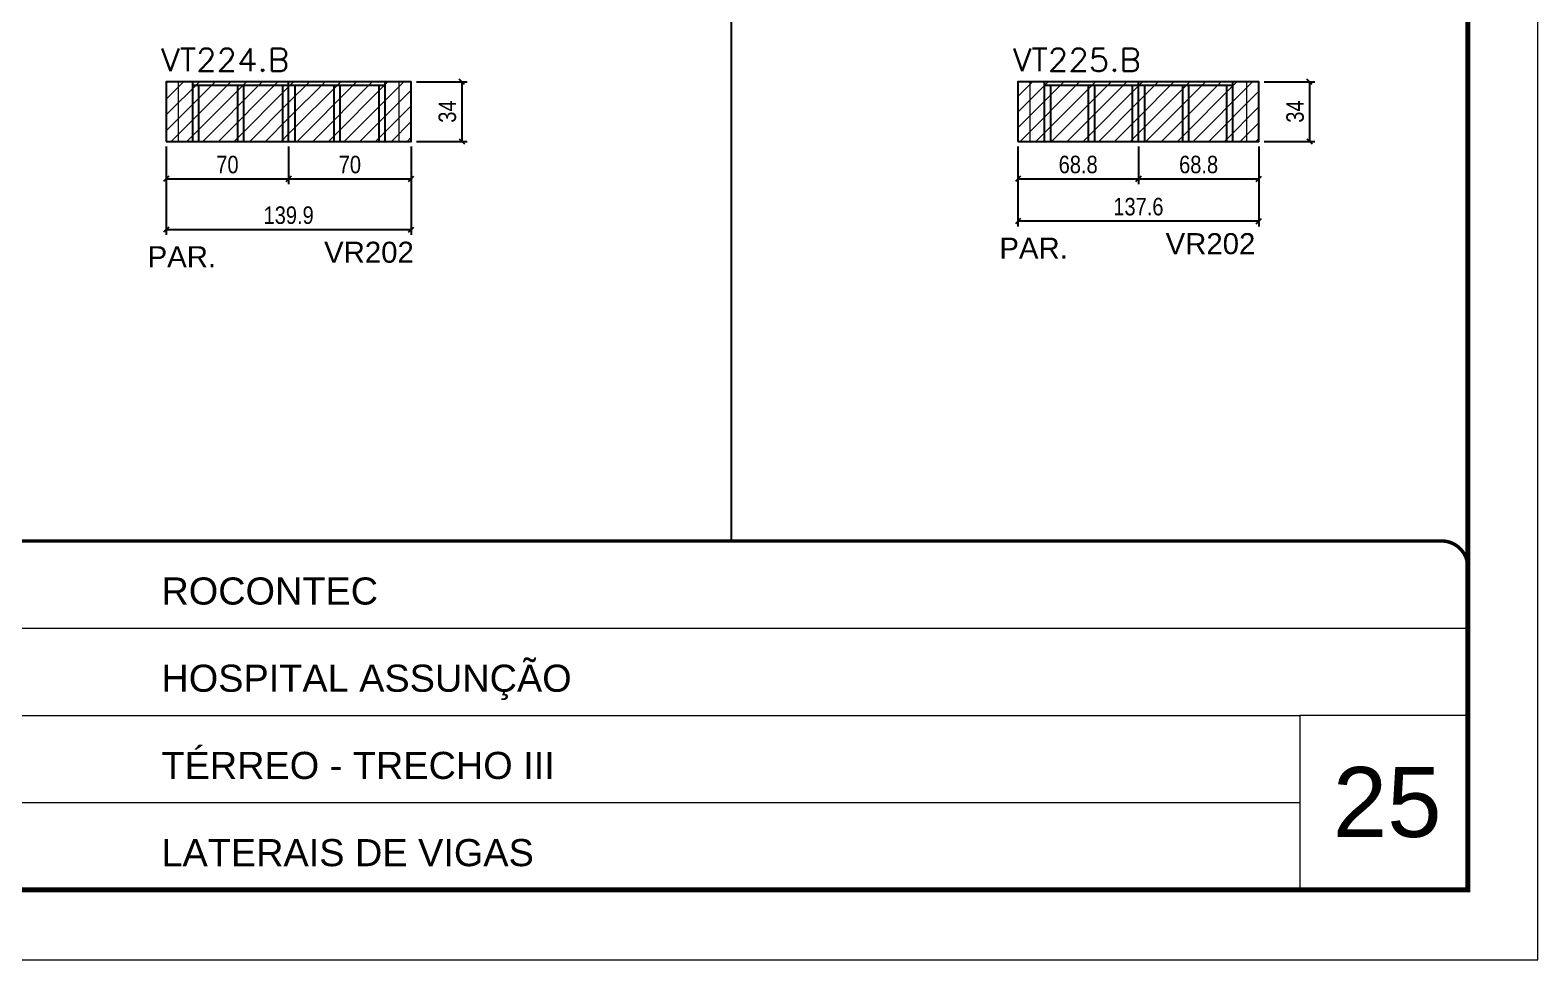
# Model space of a CAD drawing. Extents: x 137137 to 143418, y 10464 to 34486.
# Drawn here: x 137761 to 138622, y 26544 to 27075 of the extents above; entities that cross this region are included whole.
import ezdxf

# ---------------------------------------------------------------- set-up
doc = ezdxf.new("R2010")
doc.units = 0
doc.linetypes.add('CONTINUO', pattern=[0])
doc.linetypes.add('DASHED', pattern=[0.75, 0.5, -0.25])
for name, color, linetype in [('5', 5, 'Continuous'), ('COTA', 241, 'Continuous'), ('Painéis', 200, 'Continuous'), ('SARR_2.2x7', 40, 'Continuous'), ('SARR_3.5x7', 81, 'Continuous')]:
    doc.layers.add(name, color=color, linetype=linetype)
for name, color, linetype, lineweight in [('CARIMBO', 255, 'Continuous', 9), ('Folhas', 255, 'Continuous', 9), ('Hachura', 251, 'Continuous', 9), ('Sarr 2.2x7', 40, 'Continuous', 9), ('SARRAFO DE PRESSAO', 251, 'DASHED', 9), ('Texto Seção', 7, 'Continuous', 15)]:
    doc.layers.add(name, color=color, linetype=linetype, lineweight=lineweight)
doc.styles.add('ARIAL', font='arial.ttf')
doc.styles.add('COTA TECNICA', font='techl___.ttf', dxfattribs={"height": 10})
doc.styles.add('REGUA-120', font='ROMANS.shx', dxfattribs={"height": 15})
doc.styles.get("Standard").update_dxf_attribs({"font": 'arial.ttf'})
doc.dimstyles.new('PAINEL', dxfattribs={"dimtxt": 10, "dimasz": 3, "dimexe": 3, "dimexo": 3, "dimgap": 3, "dimtad": 1, "dimdec": 1, "dimzin": 12, "dimdsep": 46, "dimtxsty": 'COTA TECNICA', "dimblk1": 'OBLIQUE', "dimblk2": 'OBLIQUE', "dimsah": 1, "dimcen": 0.9, "dimclrd": 4, "dimclre": 4, "dimclrt": 240, "dimadec": 1, "dimazin": 3, "dimtfac": 1, "dimtdec": 1, "dimtmove": 0, "dimatfit": 3, "dimfxl": 1, "dimtolj": 1, "dimtzin": 12, "dimarcsym": 0})
pattern_1 = [(45, (-1612, 0), (-4.49012806, 4.49012806), [])]

# ---------------------------------------------------------------- blocks, each defined once
blk = doc.blocks.new('9999999999')
at = {"color": 30, "linetype": 'CONTINUO'}
for p, q in [((98564.56, 34379.64), (99583.98, 34379.64)), ((98564.56, 34329.83), (99487.98, 34329.83)), ((99583.98, 34329.83), (99487.98, 34329.83)), ((99487.98, 34329.83), (99487.98, 34230.21)), ((98564.56, 34280.02), (99487.98, 34280.02))]:
    blk.add_line(p, q, dxfattribs=at)
at = {"color": 30, "linetype": 'CONTINUO', "const_width": 2}
blk.add_lwpolyline([(99583.98, 34230.21), (99583.98, 34414.45, 0.414214), (99568.98, 34429.45), (98228.98, 34429.45, 0.414214), (98213.98, 34414.45), (98213.98, 34245.21, 0.414214), (98228.98, 34230.21), (99583.98, 34230.21)], format="xyb", dxfattribs=at)
at = {"layer": 'Folhas'}
blk.add_lwpolyline([(98138.98, 34190.21), (99623.98, 34190.21), (99623.98, 35240.21), (98138.98, 35240.21)], close=True, dxfattribs=at)
at = {"layer": 'Folhas', "color": 30, "const_width": 3}
blk.add_lwpolyline([(98213.98, 34230.21), (99583.98, 34230.21), (99583.98, 35200.21), (98213.98, 35200.21)], close=True, dxfattribs=at)
at = {"color": 7, "linetype": 'Continuous', "ltscale": 5, "style": 'ARIAL'}
for s, height, p in [('ROCONTEC', 15.483, (98837.68, 34393.13)), ('HOSPITAL ASSUNÇÃO', 15.4829, (98837.68, 34343.32)), ('TÉRREO - TRECHO III', 15.4829, (98837.68, 34293.51)), ('LATERAIS DE VIGAS', 15.4829, (98837.68, 34243.7))]:
    blk.add_text(s, height=height, dxfattribs=at).set_placement(p)
blk = doc.blocks.new('_Oblique')
at = {"color": 0, "linetype": 'ByBlock', "lineweight": -2}
blk.add_line((-0.5, -0.5), (0.5, 0.5), dxfattribs=at)
blk = doc.blocks.new('*D5774')
at = {"layer": 'COTA', "color": 4, "linetype": 'ByBlock', "lineweight": -2, "transparency": 16777216}
for p, q in [((138465.9, 27045.82), (138494.88, 27045.82)), ((138491.88, 27045.82), (138491.88, 27011.82)), ((138465.9, 27011.82), (138494.88, 27011.82))]:
    blk.add_line(p, q, dxfattribs=at)
at = {"layer": 'Defpoints', "color": 0, "linetype": 'ByBlock', "transparency": 16777216}
for p in [(138462.9, 27045.82), (138462.9, 27011.82), (138491.88, 27011.82)]:
    blk.add_point(p, dxfattribs=at)
at = {"layer": 'COTA', "color": 4, "linetype": 'ByBlock', "lineweight": -2, "transparency": 16777216, "xscale": 3, "yscale": 3, "zscale": 3}
for p, rotation in [((138491.88, 27045.82), 90), ((138491.88, 27011.82), 270)]:
    blk.add_blockref('_Oblique', p, dxfattribs=dict(at, rotation=rotation))
at = {"layer": 'COTA', "color": 240, "linetype": 'ByBlock', "transparency": 16777216, "insert": (138483.66, 27028.82), "char_height": 10, "attachment_point": 5, "rotation": 90, "style": 'COTA TECNICA'}
blk.add_mtext('\\A1;34', dxfattribs=at)
blk = doc.blocks.new('*D5775')
at = {"layer": 'COTA', "color": 4, "linetype": 'ByBlock', "lineweight": -2, "transparency": 16777216}
for p, q in [((138325.3, 27008.82), (138325.3, 26963.24)), ((138462.9, 27008.82), (138462.9, 26963.24)), ((138462.9, 26966.24), (138325.3, 26966.24))]:
    blk.add_line(p, q, dxfattribs=at)
at = {"layer": 'Defpoints', "color": 0, "linetype": 'ByBlock', "transparency": 16777216}
for p in [(138325.3, 27011.82), (138462.9, 27011.82), (138325.3, 26966.24)]:
    blk.add_point(p, dxfattribs=at)
at = {"layer": 'COTA', "color": 4, "linetype": 'ByBlock', "lineweight": -2, "transparency": 16777216, "xscale": 3, "yscale": 3, "zscale": 3, "rotation": 180}
blk.add_blockref('_Oblique', (138325.3, 26966.24), dxfattribs=at)
at = {"layer": 'COTA', "color": 4, "linetype": 'ByBlock', "lineweight": -2, "transparency": 16777216, "xscale": 3, "yscale": 3, "zscale": 3}
blk.add_blockref('_Oblique', (138462.9, 26966.24), dxfattribs=at)
at = {"layer": 'COTA', "color": 240, "linetype": 'ByBlock', "transparency": 16777216, "insert": (138394.1, 26974.46), "char_height": 10, "attachment_point": 5, "style": 'COTA TECNICA'}
blk.add_mtext('\\A1;137.6', dxfattribs=at)
blk = doc.blocks.new('*D5776')
at = {"layer": 'COTA', "color": 4, "linetype": 'ByBlock', "lineweight": -2, "transparency": 16777216}
for p, q in [((138325.3, 27008.82), (138325.3, 26987.39)), ((138394.1, 27008.82), (138394.1, 26987.39)), ((138325.3, 26990.39), (138394.1, 26990.39))]:
    blk.add_line(p, q, dxfattribs=at)
at = {"layer": 'Defpoints', "color": 0, "linetype": 'ByBlock', "transparency": 16777216}
for p in [(138325.3, 27011.82), (138394.1, 27011.82), (138394.1, 26990.39)]:
    blk.add_point(p, dxfattribs=at)
at = {"layer": 'COTA', "color": 4, "linetype": 'ByBlock', "lineweight": -2, "transparency": 16777216, "xscale": 3, "yscale": 3, "zscale": 3, "rotation": 180}
blk.add_blockref('_Oblique', (138325.3, 26990.39), dxfattribs=at)
at = {"layer": 'COTA', "color": 4, "linetype": 'ByBlock', "lineweight": -2, "transparency": 16777216, "xscale": 3, "yscale": 3, "zscale": 3}
blk.add_blockref('_Oblique', (138394.1, 26990.39), dxfattribs=at)
at = {"layer": 'COTA', "color": 240, "linetype": 'ByBlock', "transparency": 16777216, "insert": (138359.7, 26998.52), "char_height": 10, "attachment_point": 5, "style": 'COTA TECNICA'}
blk.add_mtext('\\A1;68.8', dxfattribs=at)
blk = doc.blocks.new('*D5777')
at = {"layer": 'COTA', "color": 4, "linetype": 'ByBlock', "lineweight": -2, "transparency": 16777216}
for p, q in [((138394.1, 27008.82), (138394.1, 26987.39)), ((138462.9, 27008.82), (138462.9, 26987.39)), ((138394.1, 26990.39), (138462.9, 26990.39))]:
    blk.add_line(p, q, dxfattribs=at)
at = {"layer": 'Defpoints', "color": 0, "linetype": 'ByBlock', "transparency": 16777216}
for p in [(138394.1, 27011.82), (138462.9, 27011.82), (138462.9, 26990.39)]:
    blk.add_point(p, dxfattribs=at)
at = {"layer": 'COTA', "color": 4, "linetype": 'ByBlock', "lineweight": -2, "transparency": 16777216, "xscale": 3, "yscale": 3, "zscale": 3, "rotation": 180}
blk.add_blockref('_Oblique', (138394.1, 26990.39), dxfattribs=at)
at = {"layer": 'COTA', "color": 4, "linetype": 'ByBlock', "lineweight": -2, "transparency": 16777216, "xscale": 3, "yscale": 3, "zscale": 3}
blk.add_blockref('_Oblique', (138462.9, 26990.39), dxfattribs=at)
at = {"layer": 'COTA', "color": 240, "linetype": 'ByBlock', "transparency": 16777216, "insert": (138428.5, 26998.52), "char_height": 10, "attachment_point": 5, "style": 'COTA TECNICA'}
blk.add_mtext('\\A1;68.8', dxfattribs=at)
blk = doc.blocks.new('*D5786')
at = {"layer": 'COTA', "color": 4, "linetype": 'ByBlock', "lineweight": -2, "transparency": 16777216}
for p, q in [((137981.61, 27045.82), (138010.59, 27045.82)), ((138007.59, 27045.82), (138007.59, 27011.82)), ((137981.61, 27011.82), (138010.59, 27011.82))]:
    blk.add_line(p, q, dxfattribs=at)
at = {"layer": 'Defpoints', "color": 0, "linetype": 'ByBlock', "transparency": 16777216}
for p in [(137978.61, 27045.82), (137978.61, 27011.82), (138007.59, 27011.82)]:
    blk.add_point(p, dxfattribs=at)
at = {"layer": 'COTA', "color": 4, "linetype": 'ByBlock', "lineweight": -2, "transparency": 16777216, "xscale": 3, "yscale": 3, "zscale": 3}
for p, rotation in [((138007.59, 27045.82), 90), ((138007.59, 27011.82), 270)]:
    blk.add_blockref('_Oblique', p, dxfattribs=dict(at, rotation=rotation))
at = {"layer": 'COTA', "color": 240, "linetype": 'ByBlock', "transparency": 16777216, "insert": (137999.37, 27028.82), "char_height": 10, "attachment_point": 5, "rotation": 90, "style": 'COTA TECNICA'}
blk.add_mtext('\\A1;34', dxfattribs=at)
blk = doc.blocks.new('*D5787')
at = {"layer": 'COTA', "color": 4, "linetype": 'ByBlock', "lineweight": -2, "transparency": 16777216}
for p, q in [((137838.71, 27008.82), (137838.71, 26958.35)), ((137978.61, 27008.82), (137978.61, 26958.35)), ((137978.61, 26961.35), (137838.71, 26961.35))]:
    blk.add_line(p, q, dxfattribs=at)
at = {"layer": 'Defpoints', "color": 0, "linetype": 'ByBlock', "transparency": 16777216}
for p in [(137838.71, 27011.82), (137978.61, 27011.82), (137838.71, 26961.35)]:
    blk.add_point(p, dxfattribs=at)
at = {"layer": 'COTA', "color": 4, "linetype": 'ByBlock', "lineweight": -2, "transparency": 16777216, "xscale": 3, "yscale": 3, "zscale": 3, "rotation": 180}
blk.add_blockref('_Oblique', (137838.71, 26961.35), dxfattribs=at)
at = {"layer": 'COTA', "color": 4, "linetype": 'ByBlock', "lineweight": -2, "transparency": 16777216, "xscale": 3, "yscale": 3, "zscale": 3}
blk.add_blockref('_Oblique', (137978.61, 26961.35), dxfattribs=at)
at = {"layer": 'COTA', "color": 240, "linetype": 'ByBlock', "transparency": 16777216, "insert": (137908.66, 26969.59), "char_height": 10, "attachment_point": 5, "style": 'COTA TECNICA'}
blk.add_mtext('\\A1;139.9', dxfattribs=at)
blk = doc.blocks.new('*D5788')
at = {"layer": 'COTA', "color": 4, "linetype": 'ByBlock', "lineweight": -2, "transparency": 16777216}
for p, q in [((137838.71, 27008.82), (137838.71, 26987.39)), ((137908.66, 27008.82), (137908.66, 26987.39)), ((137838.71, 26990.39), (137908.66, 26990.39))]:
    blk.add_line(p, q, dxfattribs=at)
at = {"layer": 'Defpoints', "color": 0, "linetype": 'ByBlock', "transparency": 16777216}
for p in [(137838.71, 27011.82), (137908.66, 27011.82), (137908.66, 26990.39)]:
    blk.add_point(p, dxfattribs=at)
at = {"layer": 'COTA', "color": 4, "linetype": 'ByBlock', "lineweight": -2, "transparency": 16777216, "xscale": 3, "yscale": 3, "zscale": 3, "rotation": 180}
blk.add_blockref('_Oblique', (137838.71, 26990.39), dxfattribs=at)
at = {"layer": 'COTA', "color": 4, "linetype": 'ByBlock', "lineweight": -2, "transparency": 16777216, "xscale": 3, "yscale": 3, "zscale": 3}
blk.add_blockref('_Oblique', (137908.66, 26990.39), dxfattribs=at)
at = {"layer": 'COTA', "color": 240, "linetype": 'ByBlock', "transparency": 16777216, "insert": (137873.69, 26998.5), "char_height": 10, "attachment_point": 5, "style": 'COTA TECNICA'}
blk.add_mtext('\\A1;70', dxfattribs=at)
blk = doc.blocks.new('*D5789')
at = {"layer": 'COTA', "color": 4, "linetype": 'ByBlock', "lineweight": -2, "transparency": 16777216}
for p, q in [((137908.66, 27008.82), (137908.66, 26987.39)), ((137978.61, 27008.82), (137978.61, 26987.39)), ((137908.66, 26990.39), (137978.61, 26990.39))]:
    blk.add_line(p, q, dxfattribs=at)
at = {"layer": 'Defpoints', "color": 0, "linetype": 'ByBlock', "transparency": 16777216}
for p in [(137908.66, 27011.82), (137978.61, 27011.82), (137978.61, 26990.39)]:
    blk.add_point(p, dxfattribs=at)
at = {"layer": 'COTA', "color": 4, "linetype": 'ByBlock', "lineweight": -2, "transparency": 16777216, "xscale": 3, "yscale": 3, "zscale": 3, "rotation": 180}
blk.add_blockref('_Oblique', (137908.66, 26990.39), dxfattribs=at)
at = {"layer": 'COTA', "color": 4, "linetype": 'ByBlock', "lineweight": -2, "transparency": 16777216, "xscale": 3, "yscale": 3, "zscale": 3}
blk.add_blockref('_Oblique', (137978.61, 26990.39), dxfattribs=at)
at = {"layer": 'COTA', "color": 240, "linetype": 'ByBlock', "transparency": 16777216, "insert": (137943.64, 26998.5), "char_height": 10, "attachment_point": 5, "style": 'COTA TECNICA'}
blk.add_mtext('\\A1;70', dxfattribs=at)

msp = doc.modelspace()

# ---------------------------------------------------------------- hatches: boundary and pattern name
at = {"layer": 'Hachura', "linetype": 'ByBlock'}
h = msp.add_hatch(dxfattribs=at)
h.set_pattern_fill('ANSI31', color=256, scale=2)
h.set_pattern_definition(pattern_1)
h.paths.add_polyline_path([(137838.71, 27045.82), (137838.71, 27011.82), (137908.66, 27011.82), (137908.66, 27045.82)])
h = msp.add_hatch(dxfattribs=at)
h.set_pattern_fill('ANSI31', color=256, scale=2)
h.set_pattern_definition(pattern_1)
h.paths.add_polyline_path([(137978.61, 27011.82), (137978.61, 27045.82), (137908.66, 27045.82), (137908.66, 27011.82)])
h = msp.add_hatch(dxfattribs=at)
h.set_pattern_fill('ANSI31', color=256, scale=2)
h.set_pattern_definition(pattern_1)
h.paths.add_polyline_path([(138325.3, 27045.82), (138325.3, 27011.82), (138394.1, 27011.82), (138394.1, 27045.82)])
h = msp.add_hatch(dxfattribs=at)
h.set_pattern_fill('ANSI31', color=256, scale=2)
h.set_pattern_definition(pattern_1)
h.paths.add_polyline_path([(138394.1, 27045.82), (138394.1, 27011.82), (138462.9, 27011.82), (138462.9, 27045.82)])

# ---------------------------------------------------------------- linework, layer by layer
at = {"layer": 'COTA', "linetype": 'ByBlock'}
msp.add_line((138161.66, 26783.57), (138161.66, 27554.33), dxfattribs=at)
at = {"layer": 'Painéis', "linetype": 'ByBlock'}
for p, q in [((137908.66, 27011.82), (137908.66, 27045.82)), ((138394.1, 27011.82), (138394.1, 27045.82))]:
    msp.add_line(p, q, dxfattribs=at)
for points in [[(137838.71, 27011.82), (137978.61, 27011.82), (137978.61, 27045.82), (137838.71, 27045.82)], [(138325.3, 27011.82), (138462.9, 27011.82), (138462.9, 27045.82), (138325.3, 27045.82)]]:
    msp.add_lwpolyline(points, close=True, dxfattribs=at)
at = {"layer": 'Sarr 2.2x7'}
for p, q in [((137845.71, 27011.82), (137845.71, 27045.82)), ((137971.61, 27045.82), (137971.61, 27011.82)), ((138332.3, 27011.82), (138332.3, 27045.82)), ((138455.9, 27045.82), (138455.9, 27011.82))]:
    msp.add_line(p, q, dxfattribs=at)
at = {"layer": 'SARR_2.2x7', "linetype": 'Continuous'}
for p, q in [((137908.66, 27043.62), (137853.71, 27043.62)), ((137963.61, 27043.62), (137908.66, 27043.62)), ((138394.1, 27043.62), (138340.3, 27043.62)), ((138447.9, 27043.62), (138394.1, 27043.62))]:
    msp.add_line(p, q, dxfattribs=at)
at = {"layer": 'SARR_3.5x7'}
for p, q in [((137853.71, 27045.82), (137853.71, 27011.82)), ((137963.61, 27045.82), (137963.61, 27011.82)), ((138340.3, 27045.82), (138340.3, 27011.82)), ((138447.9, 27045.82), (138447.9, 27011.82)), ((137857.21, 27043.62), (137857.21, 27011.82)), ((137879.44, 27043.62), (137879.44, 27011.82)), ((137882.94, 27043.62), (137882.94, 27011.82)), ((137905.16, 27043.62), (137905.16, 27011.82)), ((137912.16, 27043.62), (137912.16, 27011.82)), ((137934.39, 27043.62), (137934.39, 27011.82)), ((137937.89, 27043.62), (137937.89, 27011.82)), ((137960.11, 27043.62), (137960.11, 27011.82)), ((138343.8, 27043.62), (138343.8, 27011.82)), ((138365.45, 27043.62), (138365.45, 27011.82)), ((138368.95, 27043.62), (138368.95, 27011.82)), ((138390.6, 27043.62), (138390.6, 27011.82)), ((138397.6, 27043.62), (138397.6, 27011.82)), ((138419.25, 27043.62), (138419.25, 27011.82)), ((138422.75, 27043.62), (138422.75, 27011.82)), ((138444.4, 27043.62), (138444.4, 27011.82))]:
    msp.add_line(p, q, dxfattribs=at)

# ---------------------------------------------------------------- block references
at = {"layer": 'SARRAFO DE PRESSAO', "color": 6, "linetype": 'ByBlock'}
msp.add_blockref('9999999999', (38998.31, -7645.88), dxfattribs=at)

# ---------------------------------------------------------------- texts
at = {"layer": '5', "linetype": 'Continuous'}
for s, p in [('VR202', (138409.65, 26947.37)), ('PAR.', (137828.09, 26939.93)), ('VR202', (137928.92, 26942.48)), ('PAR.', (138314.68, 26944.82))]:
    msp.add_text(s, height=12, rotation=0.00004, dxfattribs=at).set_placement(p)
at = {"layer": 'CARIMBO', "style": 'ARIAL'}
msp.add_text('25', height=40, dxfattribs=at).set_placement((138505.15, 26614.47))
at = {"layer": 'Texto Seção', "style": 'REGUA-120', "width": 1.05}
for s, p in [('VT224.B', (137835.9, 27051.82)), ('VT225.B', (138322.48, 27051.82))]:
    msp.add_text(s, height=13, dxfattribs=at).set_placement(p)

# ---------------------------------------------------------------- dimensions: what is measured, and where the dimension line sits
at = {"layer": 'COTA', "linetype": 'ByBlock'}
for base, p1, p2, picture, middle in [((138007.59, 27011.82), (137978.61, 27045.82), (137978.61, 27011.82), '*D5786', (137999.37, 27028.82)), ((138491.88, 27011.82), (138462.9, 27045.82), (138462.9, 27011.82), '*D5774', (138483.66, 27028.82))]:
    dim = msp.add_linear_dim(base=base, p1=p1, p2=p2, angle=90, dimstyle='PAINEL', dxfattribs=at)
    dim.commit()
    dim.dimension.update_dxf_attribs({"geometry": picture, "text_midpoint": middle})
for base, p1, p2, picture, middle in [((137838.71, 26961.35), (137978.61, 27011.82), (137838.71, 27011.82), '*D5787', (137908.66, 26969.59)), ((137908.66473585, 26990.39294855), (137838.71473585, 27011.82288143), (137908.66473585, 27011.82288143), '*D5788', (137873.68973585, 26998.49528774)), ((137978.61473585, 26990.39294855), (137908.66473585, 27011.82288143), (137978.61473585, 27011.82288143), '*D5789', (137943.63973585, 26998.49528774)), ((138325.3, 26966.24), (138462.9, 27011.82), (138325.3, 27011.82), '*D5775', (138394.1, 26974.46)), ((138394.1, 26990.39), (138325.3, 27011.82), (138394.1, 27011.82), '*D5776', (138359.7, 26998.52)), ((138462.9, 26990.39), (138394.1, 27011.82), (138462.9, 27011.82), '*D5777', (138428.5, 26998.52))]:
    dim = msp.add_linear_dim(base=base, p1=p1, p2=p2, dimstyle='PAINEL', dxfattribs=at)
    dim.commit()
    dim.dimension.update_dxf_attribs({"geometry": picture, "text_midpoint": middle})

doc.saveas('drawing.dxf')
